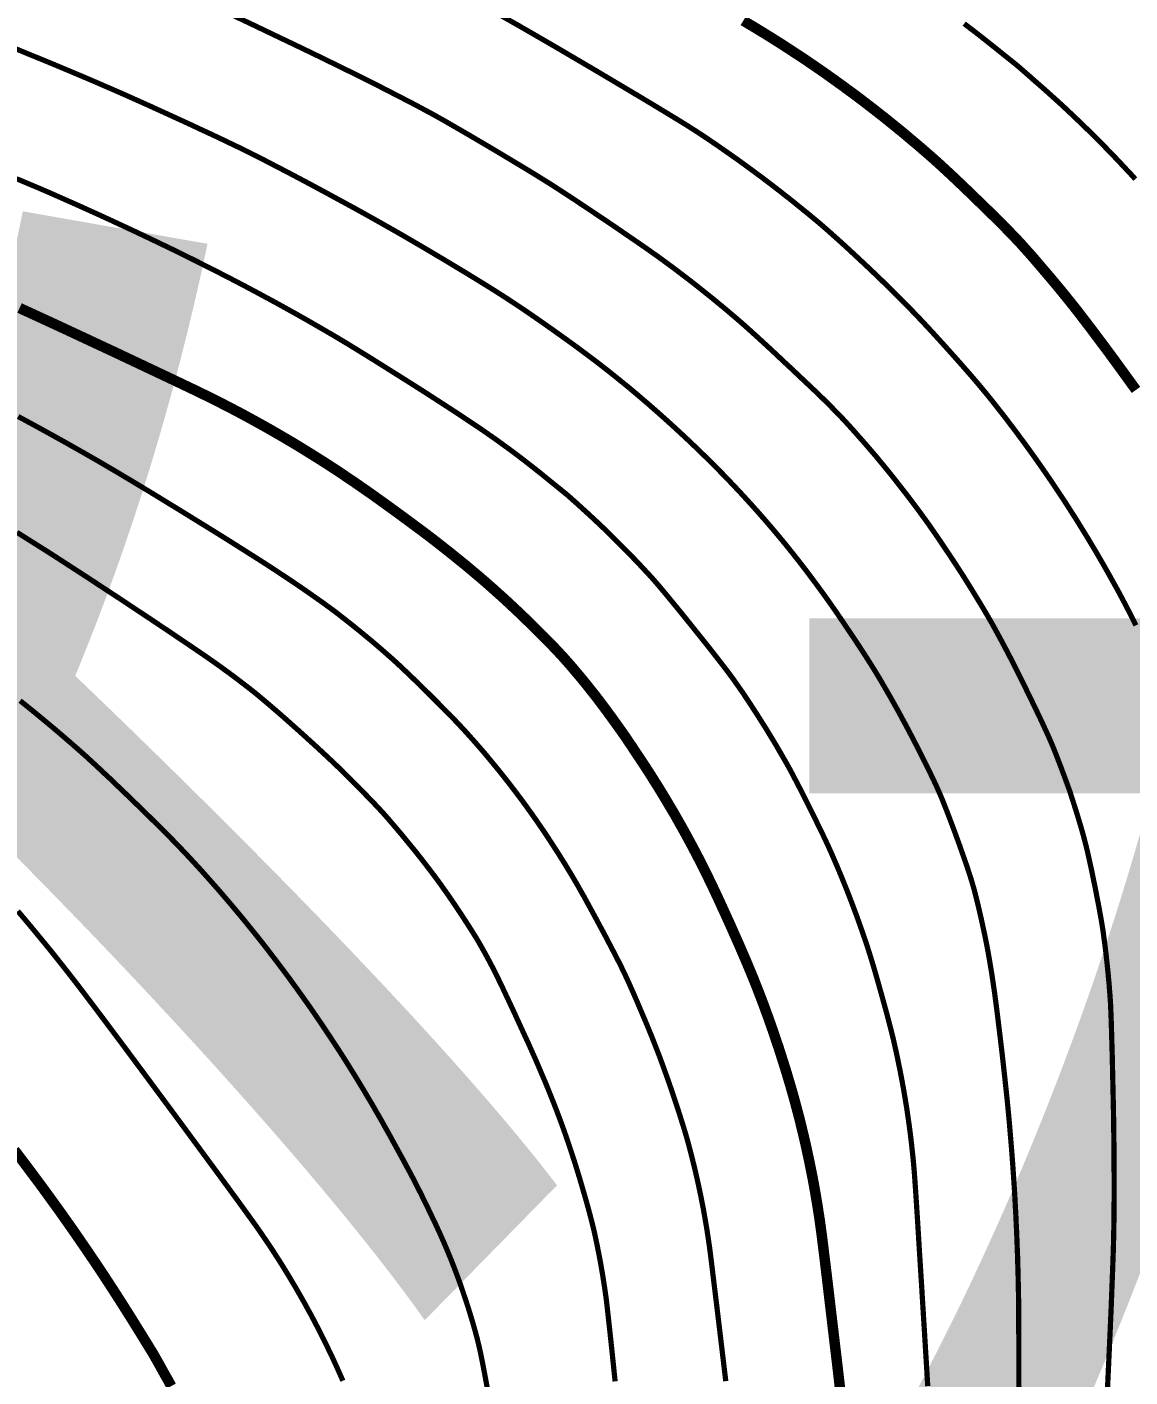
# Model space of a CAD drawing. Extents: x 36524600 to 36525730, y 2746759 to 2747713.
# Drawn here: x 36525097.25 to 36525113.09, y 2747521.36 to 2747540.75 of the extents above; entities that cross this region are included whole.
import ezdxf

# ---------------------------------------------------------------- set-up
doc = ezdxf.new("R2010")
doc.units = 0
doc.header["$LTSCALE"] = 1000
doc.header["$MEASUREMENT"] = 0
doc.layers.add('0-规划文字', color=7, linetype='Continuous')
doc.layers.add('DGX', color=251, linetype='Continuous')
doc.styles.add('黑体', font='simhei.ttf')

# ---------------------------------------------------------------- blocks, each defined once
blk = doc.blocks.new('dxt')
at = {"layer": 'DGX', "color": 253, "linetype": 'Continuous', "flags": 128}
for points, const_width in [([(36525113.166, 2747538.562), (36525113.101, 2747538.634), (36525113.034, 2747538.705), (36525112.968, 2747538.776), (36525112.901, 2747538.847), (36525112.834, 2747538.917), (36525112.766, 2747538.987), (36525112.698, 2747539.057), (36525112.629, 2747539.126), (36525112.56, 2747539.194), (36525112.491, 2747539.263), (36525112.421, 2747539.331), (36525112.351, 2747539.398), (36525112.281, 2747539.466), (36525112.21, 2747539.532), (36525112.139, 2747539.599), (36525112.067, 2747539.665), (36525111.995, 2747539.73), (36525111.923, 2747539.795), (36525111.85, 2747539.86), (36525111.777, 2747539.924), (36525111.708, 2747539.984), (36525111.649, 2747540.037), (36525111.598, 2747540.081), (36525111.557, 2747540.117), (36525111.524, 2747540.146), (36525111.501, 2747540.166), (36525111.486, 2747540.179), (36525111.481, 2747540.184), (36525111.475, 2747540.188), (36525111.46, 2747540.2), (36525111.436, 2747540.22), (36525111.402, 2747540.247), (36525111.358, 2747540.282), (36525111.306, 2747540.324), (36525111.243, 2747540.374), (36525111.172, 2747540.432), (36525111.095, 2747540.493), (36525111.018, 2747540.554), (36525110.941, 2747540.615), (36525110.864, 2747540.675), (36525110.786, 2747540.734), (36525110.708, 2747540.794)], 0.075), ([(36525107.536, 2747540.837), (36525107.678, 2747540.752), (36525107.796, 2747540.68), (36525107.891, 2747540.622), (36525107.963, 2747540.577), (36525108.023, 2747540.539), (36525108.083, 2747540.501), (36525108.143, 2747540.462), (36525108.203, 2747540.423), (36525108.263, 2747540.384), (36525108.322, 2747540.345), (36525108.382, 2747540.306), (36525108.441, 2747540.266), (36525108.5, 2747540.226), (36525108.559, 2747540.186), (36525108.618, 2747540.145), (36525108.676, 2747540.105), (36525108.735, 2747540.064), (36525108.793, 2747540.022), (36525108.851, 2747539.981), (36525108.909, 2747539.939), (36525108.967, 2747539.898), (36525109.024, 2747539.855), (36525109.082, 2747539.813), (36525109.139, 2747539.771), (36525109.196, 2747539.728), (36525109.253, 2747539.685), (36525109.31, 2747539.641), (36525109.366, 2747539.598), (36525109.423, 2747539.554), (36525109.479, 2747539.51), (36525109.535, 2747539.466), (36525109.591, 2747539.422), (36525109.646, 2747539.377), (36525109.702, 2747539.332), (36525109.757, 2747539.287), (36525109.813, 2747539.242), (36525109.868, 2747539.196), (36525109.922, 2747539.15), (36525109.977, 2747539.104), (36525110.032, 2747539.058), (36525110.086, 2747539.012), (36525110.14, 2747538.965), (36525110.193, 2747538.919), (36525110.247, 2747538.872), (36525110.304, 2747538.821), (36525110.366, 2747538.765), (36525110.435, 2747538.701), (36525110.51, 2747538.632), (36525110.591, 2747538.556), (36525110.678, 2747538.473), (36525110.771, 2747538.384), (36525110.87, 2747538.288), (36525110.969, 2747538.192), (36525111.062, 2747538.102), (36525111.147, 2747538.018), (36525111.226, 2747537.939), (36525111.298, 2747537.867), (36525111.364, 2747537.8), (36525111.422, 2747537.739), (36525111.474, 2747537.685), (36525111.526, 2747537.629), (36525111.582, 2747537.566), (36525111.644, 2747537.497), (36525111.712, 2747537.42), (36525111.784, 2747537.336), (36525111.862, 2747537.244), (36525111.946, 2747537.146), (36525112.034, 2747537.041), (36525112.128, 2747536.927), (36525112.227, 2747536.804), (36525112.332, 2747536.672), (36525112.441, 2747536.53), (36525112.556, 2747536.379), (36525112.676, 2747536.219), (36525112.802, 2747536.05), (36525112.932, 2747535.872), (36525113.06, 2747535.696), (36525113.176, 2747535.536)], 0.15), ([(36525113.175, 2747532.156), (36525113.127, 2747532.252), (36525113.081, 2747532.342), (36525113.036, 2747532.429), (36525112.993, 2747532.511), (36525112.951, 2747532.59), (36525112.91, 2747532.666), (36525112.868, 2747532.741), (36525112.826, 2747532.817), (36525112.784, 2747532.892), (36525112.741, 2747532.968), (36525112.699, 2747533.043), (36525112.655, 2747533.117), (36525112.612, 2747533.192), (36525112.568, 2747533.266), (36525112.523, 2747533.341), (36525112.479, 2747533.415), (36525112.434, 2747533.488), (36525112.388, 2747533.562), (36525112.343, 2747533.635), (36525112.297, 2747533.709), (36525112.25, 2747533.781), (36525112.204, 2747533.854), (36525112.157, 2747533.927), (36525112.109, 2747534), (36525112.061, 2747534.072), (36525112.013, 2747534.144), (36525111.964, 2747534.217), (36525111.915, 2747534.289), (36525111.865, 2747534.361), (36525111.815, 2747534.433), (36525111.765, 2747534.504), (36525111.715, 2747534.575), (36525111.664, 2747534.646), (36525111.613, 2747534.717), (36525111.562, 2747534.787), (36525111.51, 2747534.856), (36525111.459, 2747534.926), (36525111.407, 2747534.995), (36525111.354, 2747535.064), (36525111.302, 2747535.133), (36525111.249, 2747535.201), (36525111.195, 2747535.269), (36525111.142, 2747535.337), (36525111.088, 2747535.405), (36525111.034, 2747535.472), (36525110.975, 2747535.543), (36525110.909, 2747535.622), (36525110.836, 2747535.708), (36525110.754, 2747535.802), (36525110.665, 2747535.904), (36525110.568, 2747536.013), (36525110.463, 2747536.13), (36525110.351, 2747536.254), (36525110.234, 2747536.382), (36525110.116, 2747536.509), (36525109.997, 2747536.634), (36525109.877, 2747536.758), (36525109.755, 2747536.881), (36525109.632, 2747537.003), (36525109.508, 2747537.123), (36525109.383, 2747537.243), (36525109.261, 2747537.358), (36525109.146, 2747537.465), (36525109.039, 2747537.564), (36525108.94, 2747537.655), (36525108.847, 2747537.738), (36525108.762, 2747537.814), (36525108.685, 2747537.881), (36525108.615, 2747537.941), (36525108.549, 2747537.996), (36525108.482, 2747538.052), (36525108.414, 2747538.107), (36525108.346, 2747538.162), (36525108.278, 2747538.217), (36525108.21, 2747538.272), (36525108.14, 2747538.326), (36525108.071, 2747538.381), (36525108.001, 2747538.435), (36525107.931, 2747538.489), (36525107.861, 2747538.542), (36525107.791, 2747538.595), (36525107.72, 2747538.647), (36525107.65, 2747538.699), (36525107.579, 2747538.751), (36525107.509, 2747538.802), (36525107.438, 2747538.853), (36525107.367, 2747538.903), (36525107.295, 2747538.953), (36525107.224, 2747539.003), (36525107.152, 2747539.053), (36525107.08, 2747539.102), (36525107.008, 2747539.151), (36525106.936, 2747539.199), (36525106.848, 2747539.256), (36525106.732, 2747539.33), (36525106.586, 2747539.42), (36525106.41, 2747539.527), (36525106.205, 2747539.651), (36525105.971, 2747539.791), (36525105.707, 2747539.948), (36525105.414, 2747540.122), (36525105.113, 2747540.299), (36525104.827, 2747540.467), (36525104.556, 2747540.624), (36525104.299, 2747540.772), (36525104.057, 2747540.909)], 0.075), ([(36525112.758, 2747521.016), (36525112.791, 2747521.726), (36525112.818, 2747522.328), (36525112.837, 2747522.821), (36525112.851, 2747523.206), (36525112.857, 2747523.482), (36525112.86, 2747523.707), (36525112.862, 2747523.939), (36525112.862, 2747524.177), (36525112.861, 2747524.422), (36525112.859, 2747524.674), (36525112.856, 2747524.932), (36525112.852, 2747525.197), (36525112.846, 2747525.468), (36525112.84, 2747525.729), (36525112.835, 2747525.963), (36525112.829, 2747526.17), (36525112.824, 2747526.35), (36525112.819, 2747526.503), (36525112.814, 2747526.629), (36525112.81, 2747526.727), (36525112.805, 2747526.799), (36525112.801, 2747526.858), (36525112.796, 2747526.916), (36525112.792, 2747526.974), (36525112.787, 2747527.033), (36525112.781, 2747527.091), (36525112.776, 2747527.149), (36525112.77, 2747527.207), (36525112.764, 2747527.266), (36525112.758, 2747527.324), (36525112.751, 2747527.382), (36525112.745, 2747527.44), (36525112.738, 2747527.498), (36525112.731, 2747527.556), (36525112.723, 2747527.614), (36525112.715, 2747527.672), (36525112.708, 2747527.73), (36525112.699, 2747527.792), (36525112.688, 2747527.86), (36525112.675, 2747527.936), (36525112.66, 2747528.019), (36525112.644, 2747528.109), (36525112.625, 2747528.206), (36525112.605, 2747528.31), (36525112.583, 2747528.421), (36525112.56, 2747528.531), (36525112.539, 2747528.635), (36525112.518, 2747528.732), (36525112.498, 2747528.821), (36525112.48, 2747528.903), (36525112.462, 2747528.977), (36525112.445, 2747529.044), (36525112.429, 2747529.104), (36525112.414, 2747529.161), (36525112.398, 2747529.217), (36525112.382, 2747529.273), (36525112.365, 2747529.329), (36525112.348, 2747529.385), (36525112.331, 2747529.441), (36525112.314, 2747529.497), (36525112.296, 2747529.553), (36525112.279, 2747529.605), (36525112.265, 2747529.65), (36525112.252, 2747529.688), (36525112.242, 2747529.72), (36525112.235, 2747529.744), (36525112.229, 2747529.761), (36525112.226, 2747529.772), (36525112.224, 2747529.775), (36525112.223, 2747529.779), (36525112.219, 2747529.789), (36525112.213, 2747529.807), (36525112.204, 2747529.831), (36525112.193, 2747529.862), (36525112.179, 2747529.9), (36525112.163, 2747529.944), (36525112.144, 2747529.996), (36525112.123, 2747530.051), (36525112.103, 2747530.106), (36525112.082, 2747530.16), (36525112.061, 2747530.215), (36525112.04, 2747530.27), (36525112.019, 2747530.324), (36525111.997, 2747530.378), (36525111.975, 2747530.433), (36525111.949, 2747530.493), (36525111.917, 2747530.567), (36525111.877, 2747530.654), (36525111.831, 2747530.754), (36525111.778, 2747530.867), (36525111.717, 2747530.993), (36525111.65, 2747531.132), (36525111.576, 2747531.283), (36525111.499, 2747531.438), (36525111.425, 2747531.586), (36525111.353, 2747531.727), (36525111.283, 2747531.86), (36525111.215, 2747531.986), (36525111.15, 2747532.106), (36525111.087, 2747532.218), (36525111.026, 2747532.323), (36525110.967, 2747532.422), (36525110.909, 2747532.518), (36525110.853, 2747532.61), (36525110.798, 2747532.699), (36525110.745, 2747532.784), (36525110.694, 2747532.866), (36525110.643, 2747532.944), (36525110.595, 2747533.019), (36525110.548, 2747533.089), (36525110.505, 2747533.155), (36525110.464, 2747533.216), (36525110.426, 2747533.273), (36525110.39, 2747533.326), (36525110.358, 2747533.374), (36525110.328, 2747533.418), (36525110.301, 2747533.457), (36525110.276, 2747533.494), (36525110.25, 2747533.53), (36525110.225, 2747533.567), (36525110.199, 2747533.604), (36525110.173, 2747533.64), (36525110.147, 2747533.677), (36525110.12, 2747533.713), (36525110.094, 2747533.75), (36525110.066, 2747533.788), (36525110.034, 2747533.831), (36525109.999, 2747533.878), (36525109.96, 2747533.929), (36525109.918, 2747533.985), (36525109.872, 2747534.045), (36525109.822, 2747534.109), (36525109.768, 2747534.178), (36525109.713, 2747534.249), (36525109.657, 2747534.319), (36525109.601, 2747534.389), (36525109.544, 2747534.458), (36525109.487, 2747534.527), (36525109.43, 2747534.596), (36525109.371, 2747534.664), (36525109.313, 2747534.732), (36525109.256, 2747534.797), (36525109.202, 2747534.858), (36525109.152, 2747534.915), (36525109.106, 2747534.967), (36525109.062, 2747535.015), (36525109.023, 2747535.058), (36525108.987, 2747535.098), (36525108.954, 2747535.132), (36525108.923, 2747535.165), (36525108.892, 2747535.197), (36525108.861, 2747535.229), (36525108.829, 2747535.261), (36525108.798, 2747535.293), (36525108.766, 2747535.325), (36525108.735, 2747535.356), (36525108.703, 2747535.388), (36525108.666, 2747535.424), (36525108.619, 2747535.47), (36525108.561, 2747535.525), (36525108.494, 2747535.589), (36525108.416, 2747535.662), (36525108.328, 2747535.745), (36525108.23, 2747535.838), (36525108.121, 2747535.939), (36525108.011, 2747536.043), (36525107.908, 2747536.139), (36525107.81, 2747536.229), (36525107.719, 2747536.312), (36525107.635, 2747536.388), (36525107.557, 2747536.458), (36525107.485, 2747536.521), (36525107.42, 2747536.577), (36525107.357, 2747536.63), (36525107.295, 2747536.683), (36525107.232, 2747536.735), (36525107.169, 2747536.787), (36525107.106, 2747536.839), (36525107.043, 2747536.89), (36525106.979, 2747536.941), (36525106.915, 2747536.992), (36525106.851, 2747537.043), (36525106.787, 2747537.093), (36525106.722, 2747537.143), (36525106.657, 2747537.192), (36525106.592, 2747537.242), (36525106.527, 2747537.291), (36525106.461, 2747537.339), (36525106.395, 2747537.388), (36525106.325, 2747537.439), (36525106.246, 2747537.495), (36525106.158, 2747537.557), (36525106.062, 2747537.624), (36525105.957, 2747537.696), (36525105.843, 2747537.774), (36525105.721, 2747537.858), (36525105.59, 2747537.947), (36525105.458, 2747538.035), (36525105.335, 2747538.118), (36525105.22, 2747538.194), (36525105.114, 2747538.265), (36525105.016, 2747538.329), (36525104.926, 2747538.388), (36525104.844, 2747538.441), (36525104.771, 2747538.488), (36525104.698, 2747538.534), (36525104.615, 2747538.585), (36525104.523, 2747538.642), (36525104.423, 2747538.703), (36525104.313, 2747538.769), (36525104.195, 2747538.84), (36525104.067, 2747538.917), (36525103.931, 2747538.998), (36525103.794, 2747539.079), (36525103.666, 2747539.154), (36525103.547, 2747539.224), (36525103.436, 2747539.288), (36525103.334, 2747539.347), (36525103.241, 2747539.401), (36525103.156, 2747539.448), (36525103.08, 2747539.491), (36525103.003, 2747539.532), (36525102.918, 2747539.578), (36525102.823, 2747539.629), (36525102.718, 2747539.683), (36525102.605, 2747539.742), (36525102.482, 2747539.805), (36525102.35, 2747539.873), (36525102.208, 2747539.945), (36525102.048, 2747540.025), (36525101.86, 2747540.118), (36525101.644, 2747540.224), (36525101.4, 2747540.343), (36525101.128, 2747540.474), (36525100.828, 2747540.617), (36525100.5, 2747540.774), (36525100.144, 2747540.943)], 0.075), ([(36525097.061, 2747540.444), (36525097.259, 2747540.362), (36525097.458, 2747540.281), (36525097.656, 2747540.199), (36525097.854, 2747540.116), (36525098.051, 2747540.033), (36525098.248, 2747539.949), (36525098.444, 2747539.864), (36525098.641, 2747539.778), (36525098.836, 2747539.691), (36525099.032, 2747539.603), (36525099.227, 2747539.514), (36525099.415, 2747539.428), (36525099.592, 2747539.347), (36525099.756, 2747539.27), (36525099.908, 2747539.2), (36525100.047, 2747539.134), (36525100.174, 2747539.073), (36525100.289, 2747539.018), (36525100.392, 2747538.968), (36525100.494, 2747538.917), (36525100.607, 2747538.86), (36525100.732, 2747538.795), (36525100.869, 2747538.724), (36525101.017, 2747538.647), (36525101.176, 2747538.563), (36525101.347, 2747538.472), (36525101.529, 2747538.374), (36525101.715, 2747538.273), (36525101.899, 2747538.173), (36525102.079, 2747538.074), (36525102.256, 2747537.975), (36525102.429, 2747537.877), (36525102.6, 2747537.78), (36525102.767, 2747537.683), (36525102.931, 2747537.587), (36525103.09, 2747537.493), (36525103.243, 2747537.402), (36525103.389, 2747537.314), (36525103.529, 2747537.23), (36525103.663, 2747537.148), (36525103.79, 2747537.07), (36525103.911, 2747536.995), (36525104.025, 2747536.923), (36525104.14, 2747536.849), (36525104.26, 2747536.77), (36525104.386, 2747536.686), (36525104.519, 2747536.595), (36525104.657, 2747536.499), (36525104.802, 2747536.397), (36525104.952, 2747536.29), (36525105.109, 2747536.177), (36525105.267, 2747536.06), (36525105.425, 2747535.941), (36525105.581, 2747535.82), (36525105.735, 2747535.697), (36525105.888, 2747535.573), (36525106.039, 2747535.446), (36525106.188, 2747535.318), (36525106.336, 2747535.188), (36525106.482, 2747535.057), (36525106.624, 2747534.927), (36525106.762, 2747534.798), (36525106.896, 2747534.67), (36525107.027, 2747534.542), (36525107.154, 2747534.415), (36525107.278, 2747534.289), (36525107.398, 2747534.163), (36525107.514, 2747534.039), (36525107.628, 2747533.915), (36525107.738, 2747533.792), (36525107.846, 2747533.669), (36525107.95, 2747533.548), (36525108.052, 2747533.427), (36525108.151, 2747533.307), (36525108.246, 2747533.188), (36525108.34, 2747533.069), (36525108.433, 2747532.949), (36525108.524, 2747532.828), (36525108.614, 2747532.706), (36525108.704, 2747532.583), (36525108.792, 2747532.459), (36525108.878, 2747532.335), (36525108.964, 2747532.209), (36525109.046, 2747532.087), (36525109.123, 2747531.973), (36525109.194, 2747531.866), (36525109.259, 2747531.766), (36525109.318, 2747531.675), (36525109.371, 2747531.591), (36525109.419, 2747531.514), (36525109.461, 2747531.445), (36525109.5, 2747531.38), (36525109.538, 2747531.315), (36525109.576, 2747531.25), (36525109.614, 2747531.184), (36525109.652, 2747531.118), (36525109.689, 2747531.052), (36525109.726, 2747530.986), (36525109.763, 2747530.92), (36525109.8, 2747530.852), (36525109.837, 2747530.783), (36525109.876, 2747530.712), (36525109.914, 2747530.639), (36525109.954, 2747530.564), (36525109.993, 2747530.488), (36525110.034, 2747530.409), (36525110.075, 2747530.329), (36525110.115, 2747530.249), (36525110.153, 2747530.173), (36525110.189, 2747530.1), (36525110.223, 2747530.03), (36525110.255, 2747529.963), (36525110.285, 2747529.9), (36525110.313, 2747529.84), (36525110.338, 2747529.783), (36525110.364, 2747529.724), (36525110.392, 2747529.658), (36525110.421, 2747529.585), (36525110.453, 2747529.504), (36525110.487, 2747529.416), (36525110.523, 2747529.321), (36525110.562, 2747529.218), (36525110.602, 2747529.108), (36525110.642, 2747528.998), (36525110.678, 2747528.895), (36525110.712, 2747528.799), (36525110.743, 2747528.71), (36525110.77, 2747528.628), (36525110.795, 2747528.552), (36525110.816, 2747528.484), (36525110.834, 2747528.422), (36525110.852, 2747528.361), (36525110.87, 2747528.291), (36525110.889, 2747528.215), (36525110.91, 2747528.13), (36525110.931, 2747528.038), (36525110.954, 2747527.939), (36525110.977, 2747527.832), (36525111.002, 2747527.718), (36525111.027, 2747527.596), (36525111.051, 2747527.467), (36525111.075, 2747527.331), (36525111.099, 2747527.187), (36525111.122, 2747527.036), (36525111.145, 2747526.878), (36525111.167, 2747526.712), (36525111.189, 2747526.539), (36525111.21, 2747526.366), (36525111.23, 2747526.2), (36525111.249, 2747526.042), (36525111.266, 2747525.89), (36525111.282, 2747525.746), (36525111.297, 2747525.61), (36525111.311, 2747525.48), (36525111.324, 2747525.358), (36525111.336, 2747525.239), (36525111.347, 2747525.12), (36525111.358, 2747525.002), (36525111.368, 2747524.883), (36525111.378, 2747524.764), (36525111.388, 2747524.645), (36525111.397, 2747524.526), (36525111.406, 2747524.408), (36525111.414, 2747524.289), (36525111.422, 2747524.17), (36525111.43, 2747524.051), (36525111.437, 2747523.932), (36525111.443, 2747523.813), (36525111.45, 2747523.693), (36525111.455, 2747523.574), (36525111.461, 2747523.455), (36525111.466, 2747523.336), (36525111.47, 2747523.217), (36525111.475, 2747523.098), (36525111.478, 2747522.979), (36525111.482, 2747522.859), (36525111.484, 2747522.74), (36525111.487, 2747522.621), (36525111.489, 2747522.502), (36525111.491, 2747522.272), (36525111.493, 2747521.82), (36525111.494, 2747521.146)], 0.075), ([(36525097.097, 2747538.568), (36525097.27, 2747538.495), (36525097.416, 2747538.434), (36525097.534, 2747538.383), (36525097.639, 2747538.337), (36525097.743, 2747538.291), (36525097.847, 2747538.245), (36525097.951, 2747538.199), (36525098.055, 2747538.152), (36525098.159, 2747538.105), (36525098.263, 2747538.058), (36525098.366, 2747538.011), (36525098.47, 2747537.963), (36525098.573, 2747537.915), (36525098.677, 2747537.867), (36525098.78, 2747537.819), (36525098.884, 2747537.77), (36525098.987, 2747537.721), (36525099.09, 2747537.672), (36525099.193, 2747537.622), (36525099.296, 2747537.573), (36525099.399, 2747537.523), (36525099.501, 2747537.472), (36525099.604, 2747537.422), (36525099.706, 2747537.371), (36525099.807, 2747537.32), (36525099.909, 2747537.269), (36525100.01, 2747537.217), (36525100.111, 2747537.165), (36525100.212, 2747537.113), (36525100.313, 2747537.06), (36525100.414, 2747537.007), (36525100.514, 2747536.954), (36525100.614, 2747536.9), (36525100.714, 2747536.846), (36525100.814, 2747536.792), (36525100.914, 2747536.737), (36525101.013, 2747536.682), (36525101.112, 2747536.627), (36525101.211, 2747536.571), (36525101.31, 2747536.515), (36525101.408, 2747536.458), (36525101.507, 2747536.401), (36525101.605, 2747536.344), (36525101.709, 2747536.283), (36525101.824, 2747536.214), (36525101.95, 2747536.137), (36525102.087, 2747536.053), (36525102.235, 2747535.961), (36525102.394, 2747535.861), (36525102.565, 2747535.754), (36525102.747, 2747535.639), (36525102.928, 2747535.524), (36525103.099, 2747535.414), (36525103.258, 2747535.311), (36525103.406, 2747535.215), (36525103.543, 2747535.124), (36525103.669, 2747535.04), (36525103.784, 2747534.963), (36525103.887, 2747534.891), (36525103.985, 2747534.823), (36525104.081, 2747534.753), (36525104.178, 2747534.683), (36525104.273, 2747534.612), (36525104.368, 2747534.54), (36525104.462, 2747534.467), (36525104.556, 2747534.393), (36525104.649, 2747534.319), (36525104.736, 2747534.248), (36525104.811, 2747534.187), (36525104.875, 2747534.136), (36525104.927, 2747534.093), (36525104.967, 2747534.061), (36525104.996, 2747534.037), (36525105.014, 2747534.023), (36525105.02, 2747534.018), (36525105.023, 2747534.016), (36525105.031, 2747534.008), (36525105.045, 2747533.995), (36525105.064, 2747533.978), (36525105.089, 2747533.955), (36525105.12, 2747533.928), (36525105.156, 2747533.896), (36525105.197, 2747533.858), (36525105.241, 2747533.818), (36525105.285, 2747533.778), (36525105.329, 2747533.738), (36525105.373, 2747533.697), (36525105.416, 2747533.657), (36525105.46, 2747533.616), (36525105.503, 2747533.575), (36525105.546, 2747533.534), (36525105.589, 2747533.492), (36525105.631, 2747533.451), (36525105.674, 2747533.409), (36525105.716, 2747533.367), (36525105.758, 2747533.325), (36525105.8, 2747533.283), (36525105.842, 2747533.241), (36525105.884, 2747533.198), (36525105.925, 2747533.155), (36525105.967, 2747533.112), (36525106.008, 2747533.069), (36525106.049, 2747533.026), (36525106.089, 2747532.983), (36525106.13, 2747532.939), (36525106.17, 2747532.896), (36525106.211, 2747532.852), (36525106.255, 2747532.802), (36525106.309, 2747532.74), (36525106.371, 2747532.666), (36525106.443, 2747532.58), (36525106.523, 2747532.483), (36525106.613, 2747532.373), (36525106.711, 2747532.252), (36525106.818, 2747532.119), (36525106.925, 2747531.985), (36525107.023, 2747531.863), (36525107.11, 2747531.752), (36525107.188, 2747531.652), (36525107.256, 2747531.564), (36525107.315, 2747531.487), (36525107.364, 2747531.421), (36525107.403, 2747531.367), (36525107.435, 2747531.321), (36525107.463, 2747531.282), (36525107.486, 2747531.248), (36525107.506, 2747531.22), (36525107.521, 2747531.199), (36525107.532, 2747531.184), (36525107.538, 2747531.174), (36525107.541, 2747531.171), (36525107.543, 2747531.168), (36525107.549, 2747531.158), (36525107.559, 2747531.142), (36525107.574, 2747531.12), (36525107.592, 2747531.092), (36525107.615, 2747531.058), (36525107.642, 2747531.017), (36525107.672, 2747530.97), (36525107.705, 2747530.92), (36525107.737, 2747530.87), (36525107.769, 2747530.82), (36525107.801, 2747530.769), (36525107.833, 2747530.719), (36525107.865, 2747530.668), (36525107.896, 2747530.617), (36525107.927, 2747530.566), (36525107.958, 2747530.515), (36525107.989, 2747530.464), (36525108.019, 2747530.413), (36525108.049, 2747530.361), (36525108.079, 2747530.31), (36525108.109, 2747530.258), (36525108.139, 2747530.206), (36525108.168, 2747530.154), (36525108.199, 2747530.099), (36525108.233, 2747530.036), (36525108.269, 2747529.967), (36525108.309, 2747529.891), (36525108.352, 2747529.808), (36525108.398, 2747529.718), (36525108.446, 2747529.622), (36525108.498, 2747529.518), (36525108.55, 2747529.414), (36525108.597, 2747529.317), (36525108.641, 2747529.227), (36525108.682, 2747529.143), (36525108.719, 2747529.065), (36525108.752, 2747528.994), (36525108.781, 2747528.93), (36525108.807, 2747528.872), (36525108.831, 2747528.817), (36525108.854, 2747528.763), (36525108.878, 2747528.708), (36525108.901, 2747528.653), (36525108.924, 2747528.598), (36525108.947, 2747528.543), (36525108.969, 2747528.488), (36525108.992, 2747528.432), (36525109.014, 2747528.377), (36525109.036, 2747528.321), (36525109.058, 2747528.266), (36525109.079, 2747528.21), (36525109.1, 2747528.155), (36525109.121, 2747528.099), (36525109.142, 2747528.043), (36525109.163, 2747527.987), (36525109.183, 2747527.931), (36525109.203, 2747527.875), (36525109.223, 2747527.818), (36525109.243, 2747527.762), (36525109.262, 2747527.706), (36525109.282, 2747527.649), (36525109.301, 2747527.593), (36525109.32, 2747527.536), (36525109.339, 2747527.476), (36525109.36, 2747527.409), (36525109.383, 2747527.334), (36525109.408, 2747527.252), (36525109.434, 2747527.162), (36525109.462, 2747527.066), (36525109.491, 2747526.962), (36525109.522, 2747526.851), (36525109.553, 2747526.739), (36525109.582, 2747526.635), (36525109.608, 2747526.538), (36525109.631, 2747526.448), (36525109.653, 2747526.365), (36525109.672, 2747526.289), (36525109.689, 2747526.221), (36525109.703, 2747526.159), (36525109.716, 2747526.101), (36525109.729, 2747526.043), (36525109.742, 2747525.984), (36525109.754, 2747525.926), (36525109.766, 2747525.868), (36525109.778, 2747525.809), (36525109.79, 2747525.751), (36525109.801, 2747525.692), (36525109.812, 2747525.634), (36525109.823, 2747525.575), (36525109.834, 2747525.517), (36525109.844, 2747525.458), (36525109.854, 2747525.399), (36525109.864, 2747525.34), (36525109.873, 2747525.282), (36525109.883, 2747525.223), (36525109.892, 2747525.164), (36525109.9, 2747525.105), (36525109.909, 2747525.046), (36525109.917, 2747524.987), (36525109.925, 2747524.928), (36525109.933, 2747524.869), (36525109.94, 2747524.81), (36525109.947, 2747524.751), (36525109.954, 2747524.691), (36525109.96, 2747524.632), (36525109.967, 2747524.573), (36525109.973, 2747524.514), (36525109.979, 2747524.454), (36525109.984, 2747524.395), (36525109.989, 2747524.336), (36525109.994, 2747524.276), (36525110.002, 2747524.163), (36525110.017, 2747523.943), (36525110.038, 2747523.616), (36525110.065, 2747523.181), (36525110.099, 2747522.639), (36525110.139, 2747521.99), (36525110.185, 2747521.234)], 0.075), ([(36525108.936, 2747521.104), (36525108.878, 2747521.605), (36525108.825, 2747522.05), (36525108.779, 2747522.438), (36525108.74, 2747522.769), (36525108.707, 2747523.043), (36525108.68, 2747523.26), (36525108.66, 2747523.42), (36525108.646, 2747523.523), (36525108.636, 2747523.597), (36525108.625, 2747523.672), (36525108.613, 2747523.746), (36525108.602, 2747523.821), (36525108.589, 2747523.895), (36525108.577, 2747523.97), (36525108.564, 2747524.044), (36525108.551, 2747524.118), (36525108.537, 2747524.192), (36525108.523, 2747524.266), (36525108.508, 2747524.34), (36525108.493, 2747524.414), (36525108.478, 2747524.487), (36525108.462, 2747524.561), (36525108.446, 2747524.635), (36525108.43, 2747524.708), (36525108.413, 2747524.782), (36525108.396, 2747524.855), (36525108.378, 2747524.928), (36525108.36, 2747525.001), (36525108.342, 2747525.074), (36525108.323, 2747525.147), (36525108.303, 2747525.22), (36525108.284, 2747525.293), (36525108.264, 2747525.366), (36525108.244, 2747525.438), (36525108.223, 2747525.511), (36525108.202, 2747525.583), (36525108.18, 2747525.655), (36525108.159, 2747525.727), (36525108.137, 2747525.799), (36525108.114, 2747525.871), (36525108.091, 2747525.943), (36525108.068, 2747526.015), (36525108.045, 2747526.087), (36525108.021, 2747526.158), (36525107.997, 2747526.23), (36525107.973, 2747526.301), (36525107.948, 2747526.372), (36525107.923, 2747526.443), (36525107.898, 2747526.514), (36525107.872, 2747526.585), (36525107.846, 2747526.656), (36525107.82, 2747526.727), (36525107.793, 2747526.797), (36525107.766, 2747526.868), (36525107.739, 2747526.938), (36525107.711, 2747527.008), (36525107.682, 2747527.081), (36525107.65, 2747527.159), (36525107.615, 2747527.243), (36525107.578, 2747527.332), (36525107.537, 2747527.426), (36525107.494, 2747527.526), (36525107.448, 2747527.631), (36525107.399, 2747527.741), (36525107.35, 2747527.852), (36525107.302, 2747527.957), (36525107.256, 2747528.058), (36525107.212, 2747528.154), (36525107.17, 2747528.245), (36525107.13, 2747528.33), (36525107.092, 2747528.411), (36525107.055, 2747528.487), (36525107.02, 2747528.56), (36525106.983, 2747528.633), (36525106.947, 2747528.706), (36525106.91, 2747528.779), (36525106.873, 2747528.851), (36525106.835, 2747528.923), (36525106.797, 2747528.995), (36525106.758, 2747529.067), (36525106.719, 2747529.139), (36525106.68, 2747529.21), (36525106.64, 2747529.281), (36525106.6, 2747529.352), (36525106.56, 2747529.423), (36525106.519, 2747529.493), (36525106.477, 2747529.563), (36525106.436, 2747529.633), (36525106.394, 2747529.703), (36525106.351, 2747529.773), (36525106.309, 2747529.842), (36525106.265, 2747529.911), (36525106.222, 2747529.98), (36525106.178, 2747530.049), (36525106.134, 2747530.117), (36525106.089, 2747530.185), (36525106.046, 2747530.251), (36525106.005, 2747530.311), (36525105.968, 2747530.367), (36525105.935, 2747530.418), (36525105.904, 2747530.463), (36525105.876, 2747530.504), (36525105.852, 2747530.54), (36525105.831, 2747530.571), (36525105.81, 2747530.601), (36525105.787, 2747530.634), (36525105.762, 2747530.669), (36525105.734, 2747530.708), (36525105.704, 2747530.75), (36525105.672, 2747530.794), (36525105.638, 2747530.842), (36525105.601, 2747530.892), (36525105.563, 2747530.944), (36525105.525, 2747530.995), (36525105.486, 2747531.047), (36525105.447, 2747531.098), (36525105.408, 2747531.149), (36525105.368, 2747531.199), (36525105.328, 2747531.249), (36525105.288, 2747531.3), (36525105.248, 2747531.349), (36525105.207, 2747531.399), (36525105.166, 2747531.448), (36525105.124, 2747531.497), (36525105.083, 2747531.546), (36525105.041, 2747531.595), (36525104.998, 2747531.643), (36525104.956, 2747531.691), (36525104.91, 2747531.741), (36525104.858, 2747531.797), (36525104.8, 2747531.858), (36525104.735, 2747531.924), (36525104.665, 2747531.996), (36525104.588, 2747532.072), (36525104.505, 2747532.154), (36525104.416, 2747532.241), (36525104.324, 2747532.33), (36525104.23, 2747532.418), (36525104.136, 2747532.506), (36525104.041, 2747532.592), (36525103.945, 2747532.678), (36525103.849, 2747532.763), (36525103.752, 2747532.847), (36525103.653, 2747532.93), (36525103.554, 2747533.013), (36525103.453, 2747533.095), (36525103.35, 2747533.178), (36525103.246, 2747533.261), (36525103.14, 2747533.344), (36525103.032, 2747533.427), (36525102.923, 2747533.51), (36525102.811, 2747533.592), (36525102.701, 2747533.674), (36525102.595, 2747533.752), (36525102.492, 2747533.827), (36525102.392, 2747533.899), (36525102.296, 2747533.968), (36525102.204, 2747534.034), (36525102.115, 2747534.096), (36525102.029, 2747534.156), (36525101.946, 2747534.213), (36525101.862, 2747534.27), (36525101.777, 2747534.327), (36525101.693, 2747534.383), (36525101.608, 2747534.439), (36525101.522, 2747534.494), (36525101.437, 2747534.548), (36525101.351, 2747534.602), (36525101.264, 2747534.656), (36525101.178, 2747534.709), (36525101.091, 2747534.762), (36525101.003, 2747534.814), (36525100.916, 2747534.865), (36525100.828, 2747534.916), (36525100.74, 2747534.967), (36525100.651, 2747535.017), (36525100.563, 2747535.066), (36525100.474, 2747535.115), (36525100.384, 2747535.164), (36525100.295, 2747535.212), (36525100.205, 2747535.259), (36525100.115, 2747535.306), (36525100.024, 2747535.352), (36525099.933, 2747535.398), (36525099.826, 2747535.451), (36525099.687, 2747535.519), (36525099.515, 2747535.601), (36525099.311, 2747535.698), (36525099.074, 2747535.81), (36525098.805, 2747535.937), (36525098.504, 2747536.079), (36525098.17, 2747536.235), (36525097.823, 2747536.397), (36525097.479, 2747536.556), (36525097.141, 2747536.711)], 0.15), ([(36525107.284, 2747521.305), (36525107.229, 2747521.767), (36525107.181, 2747522.167), (36525107.14, 2747522.506), (36525107.106, 2747522.784), (36525107.08, 2747523.001), (36525107.06, 2747523.157), (36525107.048, 2747523.251), (36525107.038, 2747523.315), (36525107.029, 2747523.379), (36525107.019, 2747523.443), (36525107.009, 2747523.506), (36525106.998, 2747523.57), (36525106.987, 2747523.634), (36525106.976, 2747523.697), (36525106.965, 2747523.761), (36525106.953, 2747523.824), (36525106.94, 2747523.887), (36525106.928, 2747523.951), (36525106.915, 2747524.014), (36525106.901, 2747524.077), (36525106.888, 2747524.14), (36525106.874, 2747524.203), (36525106.859, 2747524.266), (36525106.845, 2747524.329), (36525106.83, 2747524.392), (36525106.814, 2747524.454), (36525106.799, 2747524.517), (36525106.783, 2747524.579), (36525106.766, 2747524.642), (36525106.75, 2747524.704), (36525106.733, 2747524.766), (36525106.714, 2747524.832), (36525106.692, 2747524.906), (36525106.667, 2747524.987), (36525106.639, 2747525.075), (36525106.609, 2747525.171), (36525106.575, 2747525.275), (36525106.538, 2747525.386), (36525106.498, 2747525.504), (36525106.456, 2747525.626), (36525106.412, 2747525.748), (36525106.368, 2747525.87), (36525106.323, 2747525.991), (36525106.276, 2747526.111), (36525106.229, 2747526.232), (36525106.18, 2747526.352), (36525106.13, 2747526.472), (36525106.081, 2747526.587), (36525106.035, 2747526.695), (36525105.992, 2747526.796), (36525105.952, 2747526.888), (36525105.914, 2747526.973), (36525105.879, 2747527.051), (36525105.847, 2747527.12), (36525105.818, 2747527.182), (36525105.788, 2747527.243), (36525105.754, 2747527.312), (36525105.715, 2747527.387), (36525105.673, 2747527.469), (36525105.626, 2747527.558), (36525105.576, 2747527.655), (36525105.521, 2747527.758), (36525105.462, 2747527.867), (36525105.403, 2747527.977), (36525105.347, 2747528.08), (36525105.295, 2747528.175), (36525105.247, 2747528.263), (36525105.201, 2747528.343), (36525105.16, 2747528.417), (36525105.121, 2747528.483), (36525105.087, 2747528.542), (36525105.054, 2747528.597), (36525105.02, 2747528.652), (36525104.987, 2747528.707), (36525104.953, 2747528.762), (36525104.919, 2747528.816), (36525104.885, 2747528.871), (36525104.85, 2747528.925), (36525104.815, 2747528.979), (36525104.78, 2747529.033), (36525104.745, 2747529.087), (36525104.71, 2747529.14), (36525104.674, 2747529.194), (36525104.638, 2747529.247), (36525104.601, 2747529.3), (36525104.565, 2747529.353), (36525104.528, 2747529.405), (36525104.491, 2747529.458), (36525104.453, 2747529.51), (36525104.416, 2747529.562), (36525104.378, 2747529.614), (36525104.34, 2747529.666), (36525104.301, 2747529.717), (36525104.262, 2747529.769), (36525104.223, 2747529.82), (36525104.184, 2747529.871), (36525104.145, 2747529.921), (36525104.105, 2747529.972), (36525104.065, 2747530.022), (36525104.025, 2747530.072), (36525103.984, 2747530.122), (36525103.943, 2747530.172), (36525103.902, 2747530.221), (36525103.861, 2747530.271), (36525103.82, 2747530.32), (36525103.778, 2747530.369), (36525103.736, 2747530.417), (36525103.694, 2747530.466), (36525103.651, 2747530.514), (36525103.608, 2747530.562), (36525103.565, 2747530.61), (36525103.519, 2747530.661), (36525103.467, 2747530.716), (36525103.409, 2747530.778), (36525103.345, 2747530.844), (36525103.274, 2747530.916), (36525103.198, 2747530.993), (36525103.116, 2747531.076), (36525103.028, 2747531.164), (36525102.939, 2747531.251), (36525102.856, 2747531.333), (36525102.778, 2747531.408), (36525102.705, 2747531.478), (36525102.638, 2747531.542), (36525102.577, 2747531.599), (36525102.52, 2747531.651), (36525102.469, 2747531.697), (36525102.421, 2747531.739), (36525102.372, 2747531.782), (36525102.324, 2747531.824), (36525102.275, 2747531.866), (36525102.226, 2747531.908), (36525102.177, 2747531.949), (36525102.127, 2747531.99), (36525102.077, 2747532.031), (36525102.028, 2747532.072), (36525101.978, 2747532.112), (36525101.927, 2747532.153), (36525101.877, 2747532.193), (36525101.826, 2747532.233), (36525101.776, 2747532.272), (36525101.725, 2747532.312), (36525101.674, 2747532.351), (36525101.619, 2747532.392), (36525101.557, 2747532.437), (36525101.489, 2747532.487), (36525101.413, 2747532.54), (36525101.331, 2747532.598), (36525101.242, 2747532.66), (36525101.146, 2747532.726), (36525101.043, 2747532.796), (36525100.928, 2747532.872), (36525100.798, 2747532.958), (36525100.652, 2747533.053), (36525100.49, 2747533.156), (36525100.313, 2747533.268), (36525100.12, 2747533.39), (36525099.911, 2747533.52), (36525099.686, 2747533.659), (36525099.461, 2747533.798), (36525099.25, 2747533.927), (36525099.054, 2747534.047), (36525098.872, 2747534.157), (36525098.705, 2747534.257), (36525098.553, 2747534.348), (36525098.415, 2747534.429), (36525098.292, 2747534.501), (36525098.175, 2747534.568), (36525098.059, 2747534.635), (36525097.942, 2747534.701), (36525097.826, 2747534.767), (36525097.709, 2747534.832), (36525097.592, 2747534.897), (36525097.474, 2747534.962), (36525097.357, 2747535.026), (36525097.239, 2747535.09), (36525097.121, 2747535.154)], 0.075), ([(36525097.105, 2747533.49), (36525097.251, 2747533.398), (36525097.397, 2747533.306), (36525097.543, 2747533.214), (36525097.688, 2747533.121), (36525097.833, 2747533.027), (36525097.978, 2747532.933), (36525098.125, 2747532.838), (36525098.272, 2747532.741), (36525098.42, 2747532.644), (36525098.57, 2747532.546), (36525098.72, 2747532.446), (36525098.871, 2747532.346), (36525099.024, 2747532.245), (36525099.171, 2747532.146), (36525099.308, 2747532.055), (36525099.433, 2747531.97), (36525099.548, 2747531.893), (36525099.652, 2747531.822), (36525099.745, 2747531.759), (36525099.828, 2747531.702), (36525099.899, 2747531.652), (36525099.965, 2747531.606), (36525100.031, 2747531.559), (36525100.096, 2747531.511), (36525100.161, 2747531.464), (36525100.226, 2747531.416), (36525100.29, 2747531.367), (36525100.354, 2747531.318), (36525100.418, 2747531.269), (36525100.486, 2747531.216), (36525100.56, 2747531.156), (36525100.641, 2747531.088), (36525100.73, 2747531.013), (36525100.825, 2747530.931), (36525100.928, 2747530.842), (36525101.037, 2747530.745), (36525101.154, 2747530.641), (36525101.271, 2747530.535), (36525101.382, 2747530.434), (36525101.487, 2747530.337), (36525101.586, 2747530.245), (36525101.679, 2747530.157), (36525101.766, 2747530.073), (36525101.847, 2747529.994), (36525101.922, 2747529.919), (36525101.992, 2747529.848), (36525102.058, 2747529.781), (36525102.12, 2747529.717), (36525102.178, 2747529.657), (36525102.232, 2747529.601), (36525102.282, 2747529.548), (36525102.328, 2747529.499), (36525102.37, 2747529.453), (36525102.412, 2747529.406), (36525102.458, 2747529.353), (36525102.508, 2747529.294), (36525102.563, 2747529.229), (36525102.623, 2747529.159), (36525102.686, 2747529.082), (36525102.754, 2747528.999), (36525102.827, 2747528.91), (36525102.901, 2747528.817), (36525102.973, 2747528.724), (36525103.045, 2747528.63), (36525103.116, 2747528.536), (36525103.186, 2747528.44), (36525103.254, 2747528.344), (36525103.322, 2747528.247), (36525103.388, 2747528.15), (36525103.452, 2747528.055), (36525103.511, 2747527.965), (36525103.565, 2747527.882), (36525103.615, 2747527.804), (36525103.66, 2747527.732), (36525103.701, 2747527.667), (36525103.737, 2747527.606), (36525103.768, 2747527.552), (36525103.797, 2747527.5), (36525103.826, 2747527.449), (36525103.854, 2747527.397), (36525103.882, 2747527.345), (36525103.91, 2747527.293), (36525103.937, 2747527.24), (36525103.964, 2747527.188), (36525103.99, 2747527.135), (36525104.019, 2747527.076), (36525104.054, 2747527.003), (36525104.095, 2747526.918), (36525104.141, 2747526.82), (36525104.193, 2747526.709), (36525104.251, 2747526.585), (36525104.314, 2747526.447), (36525104.383, 2747526.297), (36525104.454, 2747526.143), (36525104.521, 2747525.993), (36525104.585, 2747525.848), (36525104.645, 2747525.706), (36525104.703, 2747525.57), (36525104.757, 2747525.437), (36525104.808, 2747525.309), (36525104.856, 2747525.186), (36525104.902, 2747525.064), (36525104.947, 2747524.942), (36525104.99, 2747524.82), (36525105.032, 2747524.697), (36525105.073, 2747524.574), (36525105.113, 2747524.45), (36525105.152, 2747524.326), (36525105.19, 2747524.202), (36525105.225, 2747524.081), (36525105.258, 2747523.968), (36525105.288, 2747523.863), (36525105.315, 2747523.765), (36525105.339, 2747523.675), (36525105.36, 2747523.593), (36525105.379, 2747523.518), (36525105.395, 2747523.451), (36525105.409, 2747523.387), (36525105.422, 2747523.324), (36525105.436, 2747523.261), (36525105.448, 2747523.197), (36525105.461, 2747523.133), (36525105.473, 2747523.07), (36525105.485, 2747523.006), (36525105.496, 2747522.942), (36525105.507, 2747522.878), (36525105.518, 2747522.814), (36525105.528, 2747522.75), (36525105.538, 2747522.686), (36525105.548, 2747522.621), (36525105.557, 2747522.557), (36525105.566, 2747522.493), (36525105.574, 2747522.429), (36525105.593, 2747522.26), (36525105.634, 2747521.885), (36525105.695, 2747521.302)], 0.075), ([(36525097.149, 2747531.074), (36525097.246, 2747530.996), (36525097.334, 2747530.925), (36525097.414, 2747530.859), (36525097.485, 2747530.8), (36525097.553, 2747530.744), (36525097.62, 2747530.688), (36525097.686, 2747530.632), (36525097.753, 2747530.575), (36525097.819, 2747530.518), (36525097.885, 2747530.461), (36525097.951, 2747530.403), (36525098.016, 2747530.346), (36525098.086, 2747530.284), (36525098.162, 2747530.214), (36525098.247, 2747530.136), (36525098.338, 2747530.05), (36525098.438, 2747529.957), (36525098.544, 2747529.855), (36525098.659, 2747529.745), (36525098.78, 2747529.628), (36525098.902, 2747529.51), (36525099.015, 2747529.399), (36525099.12, 2747529.295), (36525099.217, 2747529.199), (36525099.305, 2747529.11), (36525099.385, 2747529.028), (36525099.457, 2747528.953), (36525099.521, 2747528.886), (36525099.581, 2747528.822), (36525099.64, 2747528.758), (36525099.699, 2747528.694), (36525099.758, 2747528.629), (36525099.816, 2747528.564), (36525099.874, 2747528.499), (36525099.932, 2747528.433), (36525099.99, 2747528.368), (36525100.047, 2747528.302), (36525100.104, 2747528.235), (36525100.161, 2747528.169), (36525100.217, 2747528.102), (36525100.273, 2747528.035), (36525100.329, 2747527.968), (36525100.384, 2747527.901), (36525100.439, 2747527.833), (36525100.494, 2747527.765), (36525100.549, 2747527.697), (36525100.604, 2747527.628), (36525100.658, 2747527.559), (36525100.712, 2747527.49), (36525100.765, 2747527.42), (36525100.819, 2747527.35), (36525100.872, 2747527.28), (36525100.925, 2747527.209), (36525100.978, 2747527.139), (36525101.03, 2747527.068), (36525101.081, 2747526.997), (36525101.133, 2747526.926), (36525101.184, 2747526.855), (36525101.234, 2747526.784), (36525101.285, 2747526.713), (36525101.335, 2747526.641), (36525101.384, 2747526.57), (36525101.433, 2747526.498), (36525101.482, 2747526.426), (36525101.531, 2747526.353), (36525101.579, 2747526.281), (36525101.627, 2747526.208), (36525101.675, 2747526.135), (36525101.723, 2747526.062), (36525101.77, 2747525.989), (36525101.817, 2747525.916), (36525101.863, 2747525.842), (36525101.909, 2747525.768), (36525101.955, 2747525.694), (36525102.001, 2747525.62), (36525102.046, 2747525.545), (36525102.091, 2747525.471), (36525102.135, 2747525.396), (36525102.18, 2747525.321), (36525102.224, 2747525.246), (36525102.267, 2747525.17), (36525102.311, 2747525.095), (36525102.354, 2747525.019), (36525102.396, 2747524.943), (36525102.439, 2747524.867), (36525102.481, 2747524.791), (36525102.523, 2747524.714), (36525102.565, 2747524.638), (36525102.607, 2747524.561), (36525102.649, 2747524.485), (36525102.69, 2747524.408), (36525102.732, 2747524.331), (36525102.774, 2747524.252), (36525102.818, 2747524.167), (36525102.864, 2747524.077), (36525102.912, 2747523.982), (36525102.961, 2747523.882), (36525103.012, 2747523.777), (36525103.065, 2747523.666), (36525103.12, 2747523.551), (36525103.175, 2747523.432), (36525103.228, 2747523.313), (36525103.279, 2747523.194), (36525103.329, 2747523.073), (36525103.377, 2747522.952), (36525103.423, 2747522.83), (36525103.468, 2747522.708), (36525103.51, 2747522.585), (36525103.551, 2747522.464), (36525103.589, 2747522.347), (36525103.623, 2747522.236), (36525103.655, 2747522.129), (36525103.684, 2747522.027), (36525103.71, 2747521.93), (36525103.733, 2747521.838), (36525103.753, 2747521.751), (36525103.774, 2747521.653), (36525103.798, 2747521.531), (36525103.826, 2747521.383), (36525103.858, 2747521.21)], 0.075), ([(36525101.785, 2747521.311), (36525101.749, 2747521.392), (36525101.713, 2747521.473), (36525101.676, 2747521.554), (36525101.639, 2747521.635), (36525101.601, 2747521.715), (36525101.562, 2747521.795), (36525101.523, 2747521.874), (36525101.484, 2747521.954), (36525101.444, 2747522.033), (36525101.403, 2747522.112), (36525101.362, 2747522.19), (36525101.32, 2747522.269), (36525101.277, 2747522.346), (36525101.235, 2747522.424), (36525101.191, 2747522.501), (36525101.147, 2747522.578), (36525101.103, 2747522.655), (36525101.057, 2747522.731), (36525101.012, 2747522.808), (36525100.966, 2747522.883), (36525100.919, 2747522.959), (36525100.872, 2747523.034), (36525100.824, 2747523.108), (36525100.776, 2747523.183), (36525100.727, 2747523.257), (36525100.677, 2747523.331), (36525100.627, 2747523.404), (36525100.577, 2747523.477), (36525100.513, 2747523.567), (36525100.424, 2747523.691), (36525100.309, 2747523.85), (36525100.168, 2747524.043), (36525100.001, 2747524.271), (36525099.808, 2747524.533), (36525099.59, 2747524.829), (36525099.346, 2747525.16), (36525099.099, 2747525.493), (36525098.873, 2747525.798), (36525098.668, 2747526.074), (36525098.484, 2747526.32), (36525098.321, 2747526.538), (36525098.178, 2747526.727), (36525098.057, 2747526.887), (36525097.956, 2747527.019), (36525097.866, 2747527.135), (36525097.775, 2747527.251), (36525097.683, 2747527.367), (36525097.591, 2747527.482), (36525097.498, 2747527.596), (36525097.404, 2747527.71), (36525097.31, 2747527.824), (36525097.215, 2747527.937), (36525097.117, 2747528.053)], 0.075), ([(36525097.068, 2747524.621), (36525097.18, 2747524.474), (36525097.277, 2747524.345), (36525097.359, 2747524.235), (36525097.428, 2747524.143), (36525097.489, 2747524.06), (36525097.55, 2747523.976), (36525097.61, 2747523.893), (36525097.671, 2747523.809), (36525097.731, 2747523.726), (36525097.79, 2747523.642), (36525097.85, 2747523.557), (36525097.909, 2747523.473), (36525097.968, 2747523.388), (36525098.026, 2747523.303), (36525098.085, 2747523.218), (36525098.143, 2747523.133), (36525098.2, 2747523.048), (36525098.258, 2747522.962), (36525098.315, 2747522.876), (36525098.372, 2747522.79), (36525098.428, 2747522.704), (36525098.484, 2747522.618), (36525098.54, 2747522.531), (36525098.596, 2747522.444), (36525098.651, 2747522.357), (36525098.706, 2747522.27), (36525098.761, 2747522.183), (36525098.815, 2747522.095), (36525098.867, 2747522.012), (36525098.912, 2747521.939), (36525098.951, 2747521.875), (36525098.985, 2747521.821), (36525099.012, 2747521.776), (36525099.034, 2747521.741), (36525099.05, 2747521.715), (36525099.06, 2747521.699), (36525099.069, 2747521.683), (36525099.083, 2747521.658), (36525099.102, 2747521.624), (36525099.127, 2747521.581), (36525099.156, 2747521.529), (36525099.19, 2747521.467), (36525099.229, 2747521.397), (36525099.274, 2747521.318), (36525099.32, 2747521.234)], 0.15)]:
    blk.add_lwpolyline(points, dxfattribs=dict(at, const_width=const_width))

msp = doc.modelspace()

# ---------------------------------------------------------------- block references
msp.add_blockref('dxt', (0, 0))

# ---------------------------------------------------------------- texts
at = {"layer": '0-规划文字', "color": 1, "style": '黑体'}
msp.add_text('原始坐标 勿动', height=26.2869, dxfattribs=at).set_placement((36524999.159, 2747509.738))

doc.saveas('drawing.dxf')
